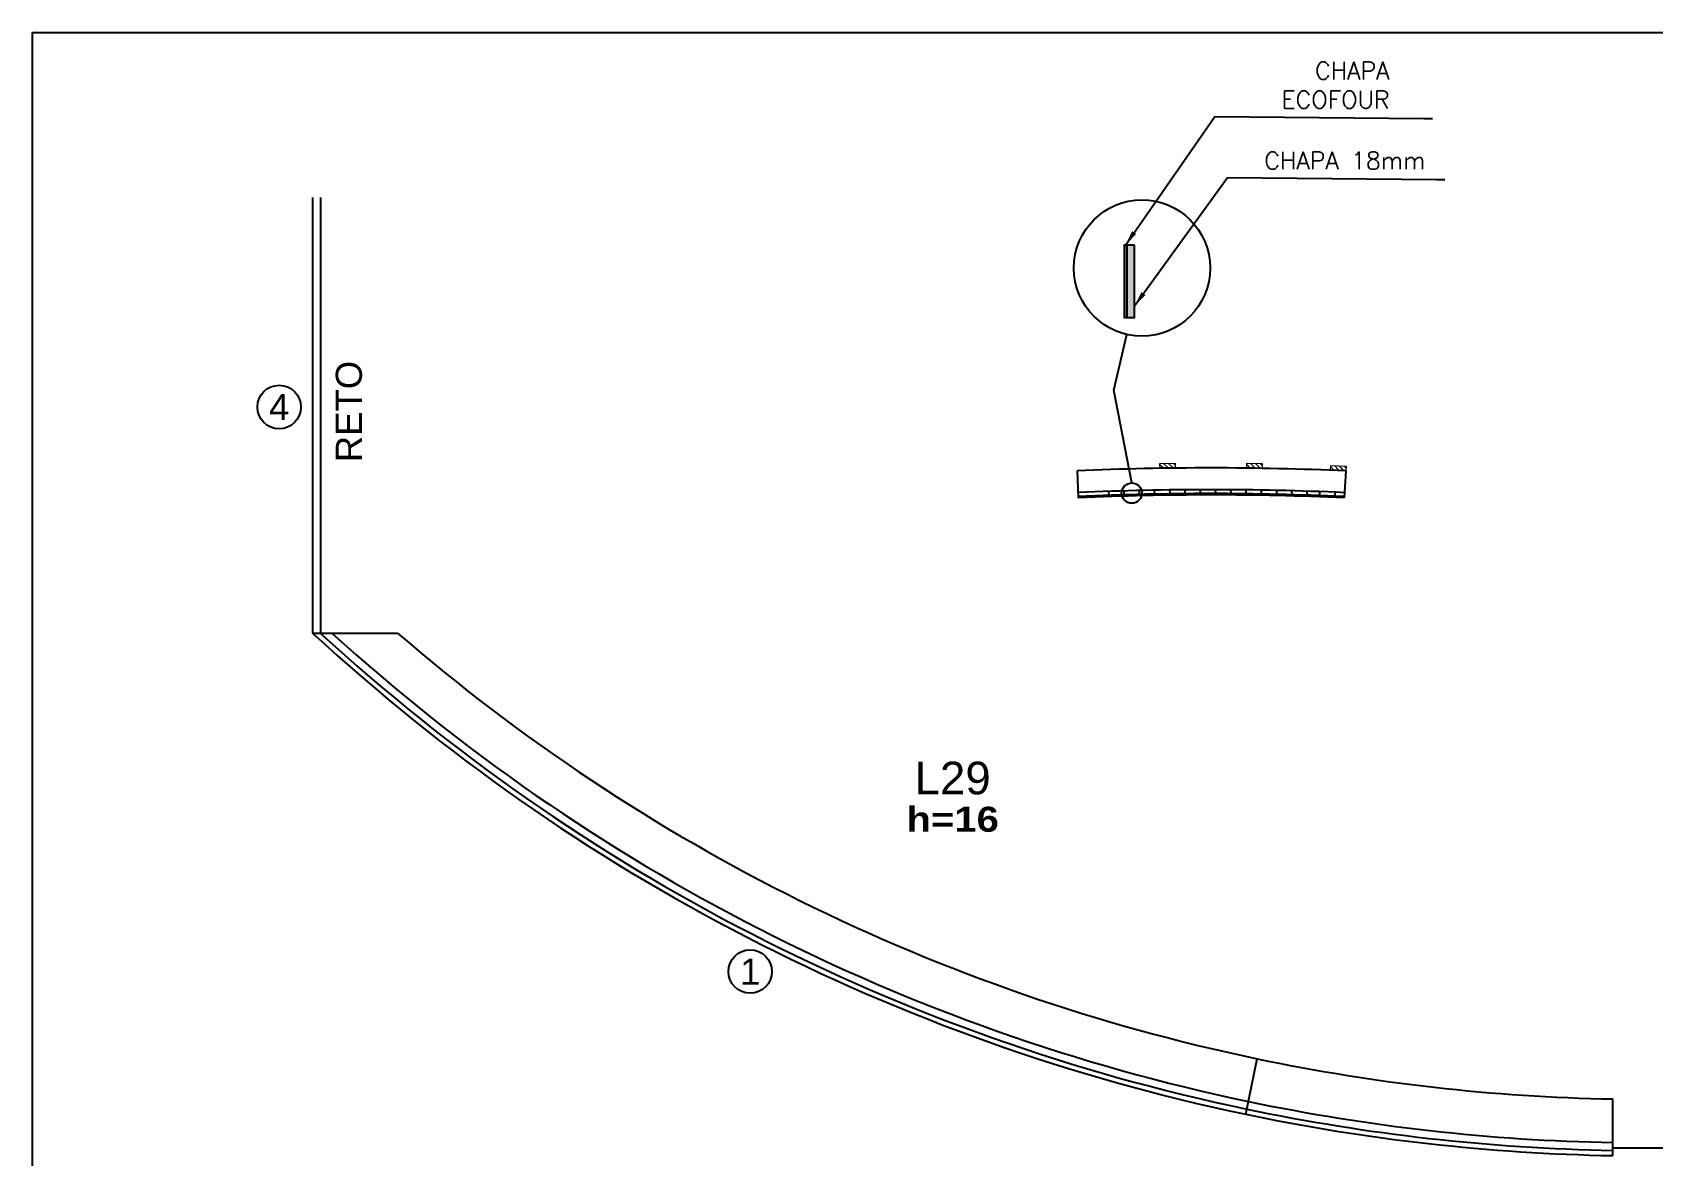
# Model space of a CAD drawing. Extents: x 4150 to 8661, y -614 to 3008.
# Drawn here: x 7164 to 7908, y 1253 to 1769 of the extents above; entities that cross this region are included whole.
import ezdxf
from ezdxf.enums import TextEntityAlignment as Align

# ---------------------------------------------------------------- set-up
doc = ezdxf.new("R2010")
doc.units = 0
for name, color, linetype in [('COTA', 241, 'Continuous'), ('Cota Seção (2x)', 4, 'Continuous'), ('MTH-FACE-VIGA', 7, 'Continuous'), ('MTH-TIT1-VIGA', 5, 'Continuous'), ('MTH-TXT-NEGRITO', 5, 'Continuous'), ('Painéis', 200, 'Continuous'), ('Romaneio', 10, 'Continuous')]:
    doc.layers.add(name, color=color, linetype=linetype)
doc.layers.add('Hachura', color=251, linetype='Continuous', lineweight=9)
doc.layers.add('Madeira', color=126, linetype='Continuous', lineweight=18)
doc.styles.add('ARIAL', font='arial.ttf')
doc.styles.add('COTA TECNICA', font='techl___.ttf', dxfattribs={"height": 10})
doc.styles.add('ROMANS', font='romans.shx')
doc.styles.add('TQS_ARIAL', font='arial.ttf')
doc.styles.add('TQS_ARIAL_BLACK', font='ariblk.ttf')
doc.dimstyles.new('PAINEL', dxfattribs={"dimtxt": 10, "dimasz": 3, "dimexe": 3, "dimexo": 3, "dimgap": 3, "dimtad": 1, "dimdec": 1, "dimzin": 12, "dimdsep": 46, "dimtxsty": 'COTA TECNICA', "dimblk1": 'OBLIQUE', "dimblk2": 'OBLIQUE', "dimsah": 1, "dimcen": 0.9, "dimclrd": 4, "dimclre": 4, "dimclrt": 240, "dimadec": 1, "dimazin": 3, "dimtfac": 1, "dimtdec": 1, "dimtmove": 0, "dimatfit": 3, "dimfxl": 1, "dimtolj": 1, "dimtzin": 12, "dimarcsym": 0})

# ---------------------------------------------------------------- blocks, each defined once
blk = doc.blocks.new('_Oblique')
at = {"color": 0, "linetype": 'ByBlock', "lineweight": -2}
blk.add_line((-0.5, -0.5), (0.5, 0.5), dxfattribs=at)

msp = doc.modelspace()

# ---------------------------------------------------------------- hatches: boundary and pattern name
at = {"layer": 'Hachura'}
h = msp.add_hatch(color=256, dxfattribs=at)
h.dxf.hatch_style = 1
h.paths.add_polyline_path([(7670.19, 1671.48), (7666.59, 1671.48), (7666.59, 1638.17), (7670.19, 1638.17)])
h = msp.add_hatch(dxfattribs=at)
h.set_pattern_fill('ANSI31', color=256, scale=0.5, angle=270.81463, style=0)
h.set_pattern_definition([(315.81463, (30782.386, -6333.0663), (1.10645896, 1.13837815), [])])
h.paths.add_polyline_path([(7681.89, 1568.94), (7681.85, 1571.14), (7688.85, 1571.24), (7688.89, 1569.04)])
h = msp.add_hatch(dxfattribs=at)
h.set_pattern_fill('ANSI31', color=256, scale=0.5, angle=269.16676, style=0)
h.set_pattern_definition([(314.1667616, (30585.4358, -6994.001), (1.13873744, 1.10608918), [])])
h.paths.add_polyline_path([(7721.73, 1569.04), (7721.76, 1571.24), (7728.76, 1571.14), (7728.73, 1568.94)])
h = msp.add_hatch(dxfattribs=at)
h.set_pattern_fill('ANSI31', color=256, scale=0.5, angle=267.47985, style=0)
h.set_pattern_definition([(312.479846, (30361.9452, -7664.3408), (1.17080495, 1.07208769), [])])
h.paths.add_polyline_path([(7760.22, 1568.05), (7760.32, 1570.25), (7767.31, 1569.94), (7767.22, 1567.74)])

# ---------------------------------------------------------------- linework, layer by layer
at = {"layer": 'COTA'}
msp.add_lwpolyline([(7164.09, 1769.15), (8546.02, 1769.15), (8546.02, 774.92), (7164.09, 774.92)], close=True, dxfattribs=at)
at = {"layer": 'Cota Seção (2x)', "color": 30, "true_color": 0xf26722}
for centre, radius in [((7673.6, 1660.93), 31.28), ((7668.88, 1557.56), 4.65)]:
    msp.add_circle(centre, radius, dxfattribs=at)
at = {"layer": 'Madeira'}
for points in [[(7681.89, 1568.94), (7681.85, 1571.14), (7688.85, 1571.24), (7688.89, 1569.04)], [(7721.73, 1569.04), (7721.76, 1571.24), (7728.76, 1571.14), (7728.73, 1568.94)], [(7760.22, 1568.05), (7760.32, 1570.25), (7767.31, 1569.94), (7767.22, 1567.74)]]:
    msp.add_lwpolyline(points, close=True, dxfattribs=at)
at = {"layer": 'MTH-FACE-VIGA', "linetype": 'Continuous'}
for p, q in [((7292.75, 1493.31), (7331.75, 1493.31)), ((7721.22, 1272.32), (7726.54, 1297.76)), ((7889.75, 1253.31), (7889.75, 1279.31))]:
    msp.add_line(p, q, dxfattribs=at)
for start, end in [(229.12023, 258.18164), (258.18164, 268.91625)]:
    msp.add_arc((7906.36, 2157.13), 877.98, start, end, dxfattribs=at)
at = {"layer": 'Painéis'}
for p, q in [((7292.75, 1693.31), (7292.75, 1493.31)), ((7296.35, 1693.31), (7296.35, 1493.31)), ((7643.8, 1567.78), (7644.35, 1555.4)), ((7767.22, 1567.74), (7766.41, 1555.37)), ((7658.23, 1558.34), (7658.31, 1556.54)), ((7665.23, 1558.56), (7665.31, 1556.76)), ((7672.23, 1558.75), (7672.31, 1556.95)), ((7679.23, 1558.9), (7679.31, 1557.1)), ((7686.23, 1559.01), (7686.31, 1557.21)), ((7693.23, 1559.09), (7693.31, 1557.29)), ((7700.24, 1559.13), (7700.32, 1557.33)), ((7707.24, 1559.14), (7707.32, 1557.34)), ((7714.25, 1559.11), (7714.33, 1557.31)), ((7721.26, 1559.04), (7721.34, 1557.24)), ((7728.27, 1558.94), (7728.35, 1557.14)), ((7735.29, 1558.81), (7735.37, 1557)), ((7742.3, 1558.63), (7742.38, 1556.83)), ((7749.32, 1558.43), (7749.4, 1556.62)), ((7755.2, 1558.22), (7754.9, 1556.43)), ((7762.26, 1557.95), (7761.95, 1556.16)), ((7889.75, 1256.91), (8197.44, 1256.91))]:
    msp.add_line(p, q, dxfattribs=at)
for points in [[(7666.59, 1671.48), (7665.39, 1671.48), (7665.39, 1638.17), (7666.59, 1638.17)], [(7670.19, 1671.48), (7666.59, 1671.48), (7666.59, 1638.17), (7670.19, 1638.17)]]:
    msp.add_lwpolyline(points, close=True, dxfattribs=at)
for centre, radius, start, end in [((7705.04, 182.74), 1386.4, 87.42964, 92.53173), ((7705.04, 182.74), 1376.4, 87.4382, 92.53173), ((7705.04, 182.74), 1374.6, 87.43975, 92.53173), ((7705.04, 182.74), 1374, 87.44027, 92.53173), ((7906.36, 2157.13), 903.98, 227.25133, 258.18164), ((7906.36, 2157.13), 901.58, 227.41659, 258.18164), ((7906.36, 2157.13), 897.98, 227.66713, 258.18164), ((7906.36, 2157.13), 903.98, 258.18164, 268.94743), ((7906.36, 2157.13), 901.58, 258.18164, 268.94462), ((7906.36, 2157.13), 897.98, 258.18164, 268.94462)]:
    msp.add_arc(centre, radius, start, end, dxfattribs=at)
at = {"layer": 'Romaneio', "color": 1, "linetype": 'ByBlock'}
for centre in [(7277.4, 1597.1), (7493.67, 1337.83)]:
    msp.add_circle(centre, 10, dxfattribs=at)

# ---------------------------------------------------------------- texts
at = {"color": 240, "char_height": 8, "attachment_point": 9, "style": 'ROMANS'}
for s, insert in [('\\A1;CHAPA  \\PECOFOUR', (7787.33, 1734.25)), ('\\A1;CHAPA 18mm', (7803.82, 1706.29))]:
    msp.add_mtext(s, dxfattribs=dict(at, insert=insert))
at = {"layer": 'MTH-TIT1-VIGA', "linetype": 'Continuous', "style": 'TQS_ARIAL'}
msp.add_text('L29', height=15, dxfattribs=at).set_placement((7569.17, 1419.21))
at = {"layer": 'MTH-TXT-NEGRITO', "color": 3, "linetype": 'Continuous', "style": 'TQS_ARIAL_BLACK'}
msp.add_text('h=16', height=11.5, dxfattribs=at).set_placement((7565.45, 1402.03))
at = {"layer": 'Romaneio', "color": 255, "linetype": 'ByBlock', "style": 'ARIAL'}
msp.add_text('RETO', height=12, rotation=90, dxfattribs=at).set_placement((7309.38, 1595.03), align=Align.MIDDLE_CENTER)
for s, p in [('4', (7277.4, 1597.1)), ('1', (7493.67, 1337.78))]:
    msp.add_text(s, height=12, dxfattribs=at).set_placement(p, align=Align.MIDDLE_CENTER)

# ---------------------------------------------------------------- leaders
at = {"annotation_type": 0, "has_hookline": 1, "hookline_direction": 1, "horizontal_direction": (-1, 0, 0)}
for points in [[(7665.99, 1671.48), (7707.05, 1730.46), (7802.99, 1729.6)], [(7670.19, 1643.53), (7712.78, 1702.5), (7808.72, 1701.65)]]:
    msp.add_leader(points, dimstyle='PAINEL', override={"dimasz": 7}, dxfattribs=at)
at = {"layer": 'Painéis', "linetype": 'ByBlock'}
msp.add_leader([(7668.88, 1562.21), (7660.73, 1604.9), (7666.6, 1630.45)], dimstyle='PAINEL', override={"dimgap": 3, "dimtad": 0}, dxfattribs=at)

doc.saveas('drawing.dxf')
